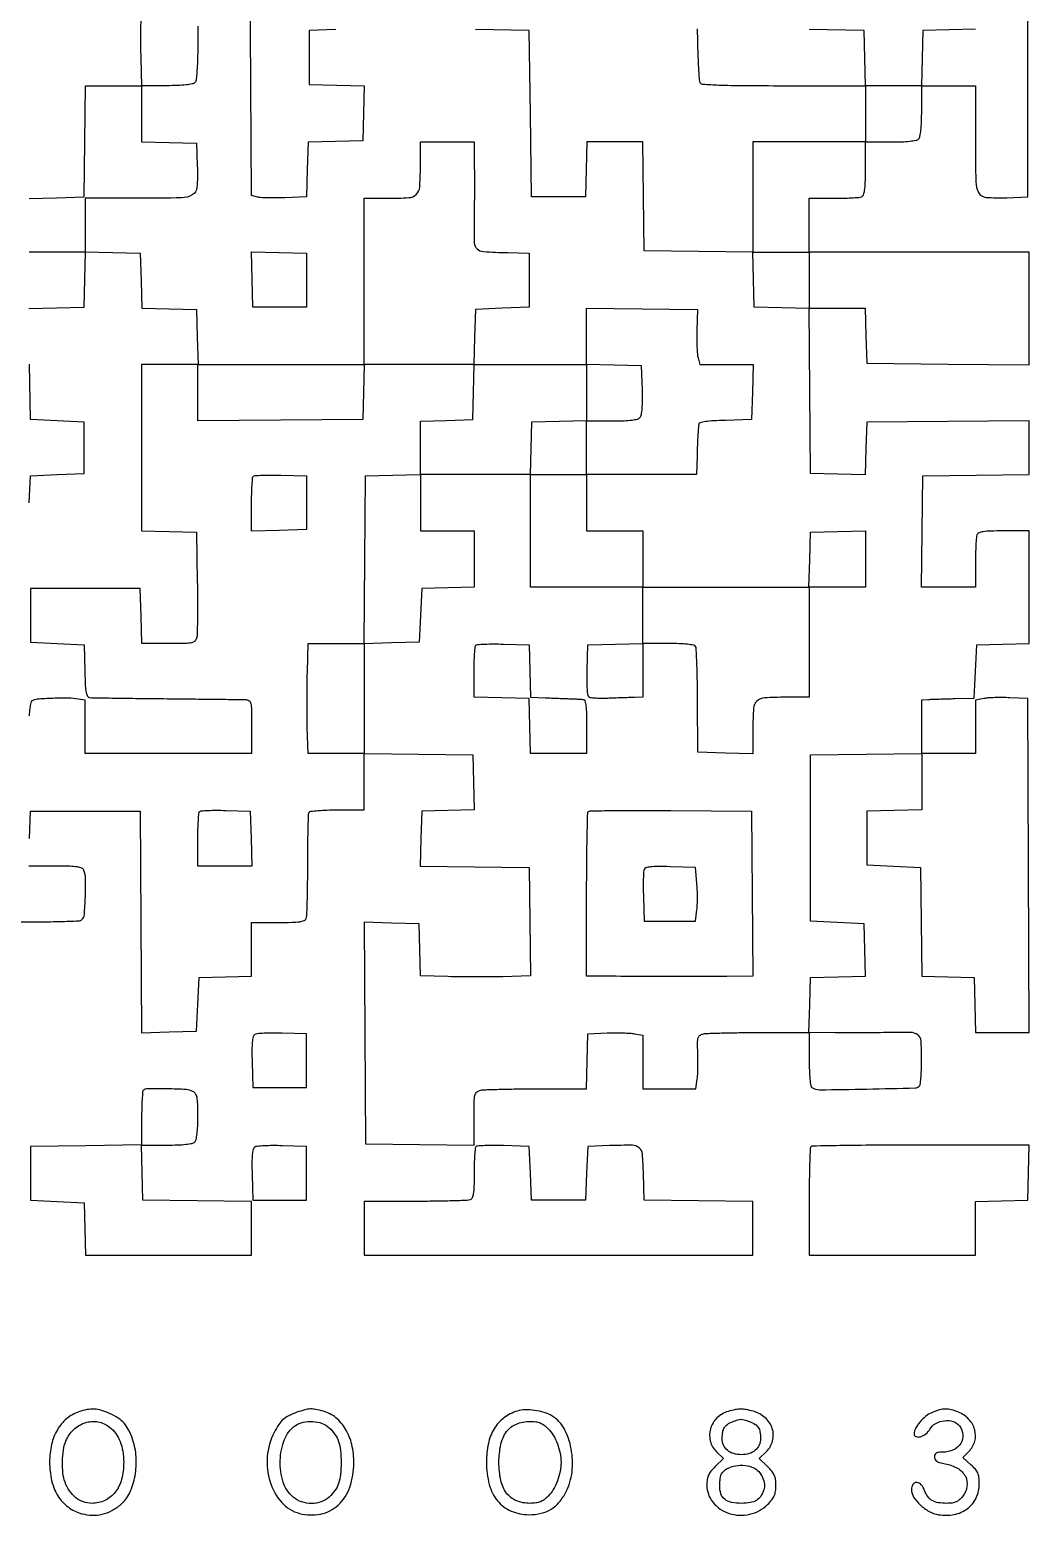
# Model space of a CAD drawing. Extents: x 179 to 1071, y 112 to 1107.
# Drawn here: x 680 to 1071, y 112 to 693 of the extents above; entities that cross this region are included whole.
import ezdxf

# ---------------------------------------------------------------- set-up
doc = ezdxf.new("R2010")
doc.units = 0

msp = doc.modelspace()

# ---------------------------------------------------------------- linework, layer by layer
for points in [[(680.216168, 376.75), (680.5, 387.5), (702, 387.5), (723.5, 387.5), (723.760648, 344.216276), (724.021296, 300.932553), (734.760648, 301.216276), (745.5, 301.5), (746, 312), (746.5, 322.5), (756.75, 322.784983), (767, 323.069966), (767, 333.534983), (767, 344), (777.393011, 344, 0.005548), (782.847127, 344.060521, 0.028856), (785.845765, 344.300585, 0.056089), (787.591489, 344.745678, 0.213844), (788.369202, 345.519741, 0.083016), (788.603245, 346.66985, 0.001854), (788.781072, 352.332118, 0.00414), (788.910111, 358.979916, 0.002782), (788.952381, 366.576708, -0.002787), (788.994503, 374.133165, -0.004325), (789.123586, 380.65189, -0.00141), (789.299584, 386.278283, -0.130606), (789.535207, 387.056967, -0.229468), (790.126712, 387.432853, -0.007408), (793.013867, 387.722984, -0.012896), (796.515436, 387.931742, -0.00844), (800.559017, 388), (811, 388), (811, 399.019888), (811, 410.039775), (832.25, 409.769888), (853.5, 409.5), (853.783473, 398.785353), (854.066946, 388.070705), (843.783473, 387.785353), (833.5, 387.5), (833.216371, 376.769986), (832.932742, 366.039971), (854.216371, 365.769986), (875.5, 365.5), (875.769699, 344.314728), (876.039399, 323.129455), (865.269699, 322.814728, -0.004763), (860.370662, 322.718255, -0.002807), (854.515779, 322.691613, -0.002807), (848.666004, 322.730679, -0.0048), (843.784016, 322.837573), (833.068033, 323.175146), (832.784016, 333.337573), (832.5, 343.5), (821.739352, 343.78394), (810.978704, 344.067879), (811.239352, 300.78394), (811.5, 257.5), (832.75, 257.230112), (854, 256.960225), (854, 267.363481, -0.003777), (854.049424, 273.905666, -0.046669), (854.31856, 276.379193, -0.144899), (854.986643, 277.633395, -0.133718), (856.25, 278.369714, -0.056178), (857.845984, 278.61027, -0.002325), (863.630687, 278.799577, -0.00401), (870.499162, 278.937273, -0.002833), (878.216168, 278.986345), (897.932337, 279), (898.216168, 289.75), (898.5, 300.5), (906, 300.80649, -0.008667), (909.109769, 300.879612, -0.00841), (912.251562, 300.846169, -0.008349), (915.012596, 300.724159, -0.030569), (916.75, 300.511177), (920, 299.909374), (920, 289.454687), (920, 279), (930.372192, 279), (940.744384, 279), (941.240606, 282.75, 0.020239), (941.413553, 284.643411, 0.007234), (941.511592, 287.354508, 0.007164), (941.533497, 290.334585, 0.008407), (941.466288, 293.158963, -0.00749), (941.364576, 297.127075, -0.066355), (941.576942, 298.861018, -0.160581), (942.184633, 299.803224, -0.104734), (943.347873, 300.395308, -0.056676), (944.885355, 300.625916, -0.002168), (950.669375, 300.807096, -0.003862), (957.526973, 300.939151, -0.00271), (965.25, 300.986345), (985, 301), (985, 290.559017, 0.008023), (985.070077, 286.191954, 0.01621), (985.291845, 282.758885, 0.013128), (985.61401, 280.156744, 0.220415), (986.080081, 279.450507, 0.14227), (989.078226, 278.61774, 0.002096), (1007.590519, 278.912188, 0.001397), (1026.524067, 279.345658, 0.249732), (1028.204826, 280.297175, 0.115819), (1028.507636, 281.165352, 0.007509), (1028.749287, 283.844063, 0.010619), (1028.923136, 287.077548, 0.007702), (1028.984687, 290.682612, 0.018661), (1028.734108, 297.708356, 0.217762), (1027.446007, 300.056167, 0.158029), (1024.60911, 301.017439, 0.00882), (1015.164684, 300.975862, -0.002775), (1010.722622, 300.902591, -0.001552), (1005.318125, 300.860221, -0.001548), (999.854827, 300.851267, -0.002519), (995.216168, 300.881396), (984.932337, 301), (985.216168, 311.75), (985.5, 322.5), (996.284606, 322.784183), (1007.069211, 323.068365), (1006.784606, 333.284183), (1006.5, 343.5), (996, 344), (985.5, 344.5), (985.5, 377), (985.5, 409.5), (1007.25, 409.769502), (1029, 410.039005), (1029, 399.053334), (1029, 388.067663), (1018.25, 387.783832), (1007.5, 387.5), (1007.5, 377), (1007.5, 366.5), (1018, 366), (1028.5, 365.5), (1028.769787, 344.284765), (1029.039573, 323.069529), (1039.269787, 322.784765), (1049.5, 322.5), (1049.783832, 311.75), (1050.067663, 301), (1060.541073, 301), (1071.014483, 301), (1070.757242, 366.25), (1070.5, 431.5), (1063.5, 431.807779, 0.009375), (1060.58164, 431.88131, 0.008811), (1057.601562, 431.84799, 0.008811), (1054.961002, 431.725313, 0.029867), (1053.25, 431.512466), (1050, 430.909374), (1050, 420.454687), (1050, 410), (1039.5, 410), (1029, 410), (1029, 420.5), (1029, 431), (1031.75, 431.157695, -0.00512), (1033.274129, 431.229446, -0.001123), (1035.895313, 431.320057, -0.001169), (1038.92695, 431.410942, -0.001123), (1042, 431.48897), (1049.5, 431.662548), (1050, 442.081274), (1050.5, 452.5), (1060.75, 452.784983), (1071, 453.069966), (1071, 475.034983), (1071, 497), (1061.106989, 497, 0.005748), (1055.836306, 496.939403, 0.031643), (1053.006334, 496.694689, 0.0653), (1051.381554, 496.227587, 0.201158), (1050.606989, 495.418213, 0.07203), (1050.367894, 494.361889, 0.005915), (1050.178303, 491.534475, 0.007831), (1050.044305, 488.140776, 0.005951), (1050, 484.418213), (1050, 475), (1039.480498, 475), (1028.960995, 475), (1029.230498, 496.75), (1029.5, 518.5), (1050.25, 518.770288), (1071, 519.040577), (1071, 529.534336), (1071, 540.028094), (1039.25, 539.764047), (1007.5, 539.5), (1007.214647, 529.216527), (1006.929295, 518.933054), (996.214647, 519.216527), (985.5, 519.5), (985.236147, 551.75), (984.972294, 584), (995.952315, 584), (1006.932337, 584), (1007.216168, 573.25), (1007.5, 562.5), (1039.25, 562.235953), (1071, 561.971906), (1071, 583.985953), (1071, 606), (1028, 606), (985, 606), (985, 616.5), (985, 627), (994.418213, 627, 0.005951), (998.140776, 627.044305, 0.007831), (1001.534475, 627.178303, 0.005915), (1004.361889, 627.367894, 0.07203), (1005.418213, 627.606989, 0.205218), (1006.23239, 628.398405, 0.063068), (1006.69735, 630.086379, 0.030363), (1006.940414, 633.039857, 0.005351), (1007, 638.606989), (1007, 649), (1016.8, 649, 0.008695), (1021.071747, 649.074295, 0.018472), (1024.369558, 649.311224, 0.019349), (1026.799696, 649.671932, 0.150969), (1027.8, 650.2, 0.150969), (1028.328068, 651.200304, 0.019349), (1028.688776, 653.630442, 0.018472), (1028.925705, 656.928253, 0.008695), (1029, 661.2), (1029, 671), (1039.5, 671), (1050, 671), (1050, 650.035184, 0.0045), (1050.149096, 633.467526, 0.119283), (1051.260176, 629.212893, 0.256381), (1054.101061, 627.367993, 0.027312), (1062.259538, 627.209712), (1070.5, 627.5), (1070.5, 671), (1070.5, 714.5)], [(800, 693), (789.5, 692.5), (789.5, 682), (789.5, 671.5), (800.283485, 671.215829), (811.06697, 670.931657), (810.783485, 660.215829), (810.5, 649.5), (799.783492, 649.216508), (789.066984, 648.933016), (788.783492, 638.216508), (788.5, 627.5), (780, 627.204946, -0.006847), (776.581473, 627.133133, -0.008028), (773.339054, 627.161488, -0.007192), (770.605171, 627.268664, -0.048058), (769.26061, 627.471335), (767.021221, 628.032778), (766.76061, 671.266389), (766.5, 714.5)], [(746, 694.234983, -0.003162), (745.93795, 684.424252, -0.010439), (745.721202, 677.961824, -0.00931), (745.392048, 673.462429, -0.175199), (744.8, 672.2, -0.150735), (743.80202, 671.672575, -0.019425), (741.382947, 671.311617, -0.018546), (738.103132, 671.074438, -0.008776), (733.862384, 671), (724.124768, 671), (723.812384, 681.75, -0.005974), (723.728381, 686.660963, -0.003446), (723.738638, 692.573438, -0.003442), (723.830717, 698.509627, -0.005757)], [(941.233459, 693.205964, 0.00375), (941.394174, 685.563458, 0.005688), (941.659352, 678.921439, 0.002374), (941.976857, 673.260458, 0.12912), (942.309017, 672.25, 0.238085), (943.456059, 671.579599, 0.005825), (949.7458, 671.266116, 0.007801), (959.08727, 671.055458, 0.001736), (975.059017, 671), (1007, 671), (1007, 660), (1007, 649), (985, 649), (963, 649), (963, 627.480112), (963, 605.960225), (941.75, 606.230112), (920.5, 606.5), (920.230112, 627.75), (919.960225, 649), (909.013944, 649), (898.067663, 649), (897.783832, 638.25), (897.5, 627.5), (887, 627.5), (876.5, 627.5), (876, 660), (875.5, 692.5), (854.5, 693)], [(680, 626.932337), (690.75, 627.216168), (701.5, 627.5), (701.769502, 649.25), (702.039005, 671), (713.019502, 671), (724, 671), (724, 660.033832), (724, 649.067663), (734.75, 648.783832), (745.5, 648.5), (745.788833, 639.756819, -0.024894), (745.645336, 631.192703, -0.253904), (743.811752, 628.292833, -0.123466), (739.591054, 627.152041, -0.004572), (722.964816, 627), (702, 627), (702, 616.533832), (702, 606.067663), (712.75, 605.783832), (723.5, 605.5), (723.783492, 594.783492), (724.066984, 584.066984), (734.783492, 583.783492), (745.5, 583.5), (745.783832, 572.75), (746.067663, 562), (778.533832, 562), (811, 562), (811, 594.5), (811, 627), (820.065741, 627, 0.014506), (828.463935, 627.243695, 0.174589), (831.393275, 628.49504, 0.189883), (832.725392, 631.280475, 0.0177), (833, 639.035184), (833, 649), (843.5, 649), (854, 649), (854.085939, 638.75, -0.00191), (854.107377, 634.052202, -0.001083), (854.099275, 628.364272, -0.001082), (854.066293, 622.632465, -0.001783), (854.01066, 617.787946, 0.011302), (854.072534, 609.596735, 0.200959), (855.142917, 607.242915, 0.1732), (857.634596, 606.176585, 0.00797), (867, 605.75078), (875.5, 605.5), (875.5, 595), (875.5, 584.5), (865, 584), (854.5, 583.5), (854.216168, 572.75), (853.932337, 562), (875.966168, 562), (898, 562), (898, 573.019502), (898, 584.039005), (919.655124, 583.769502), (941.310248, 583.5), (941.095825, 575.410357, 0.008229), (941.062761, 572.118159, 0.008932), (941.140527, 568.915567, 0.008504), (941.302666, 566.177526, 0.042463), (941.549109, 564.660357), (942.216816, 562), (952.64224, 562), (963.067663, 562), (962.783832, 551.25), (962.5, 540.5), (952.25, 540.215017, 0.00691), (947.549079, 540.019269, 0.021984), (944.420839, 539.707303, 0.026625), (942.368684, 539.298578, 0.310698), (941.858431, 538.715017, 0.00737), (941.600853, 536.179806, 0.007856), (941.424381, 533.691472, 0.005868), (941.292666, 530.655166, 0.002007), (941.171044, 526.25), (941, 519), (919.5, 519), (898, 519), (898, 508), (898, 497), (909, 497), (920, 497), (920, 486), (920, 475), (952.466168, 475), (984.932337, 475), (985.216168, 485.75), (985.5, 496.5), (996.25, 496.783832), (1007, 497.067663), (1007, 486.033832), (1007, 475), (996, 475), (985, 475), (985, 453.5), (985, 432), (975.934259, 432, 0.014523), (967.533064, 431.755934, 0.174932), (964.604835, 430.502522, 0.18964), (963.27376, 427.712596, 0.017585), (963, 419.930985), (963, 409.932337), (952.25, 410.216168), (941.5, 410.5), (941.38082, 430.63382, 0.003169), (941.285248, 438.431055, 0.004865), (941.09401, 445.181209, 0.00179), (940.852713, 450.973759, 0.127779), (940.571803, 451.88382, 0.21528), (939.847277, 452.372226, 0.01611), (937.433472, 452.704582, 0.017838), (934.175119, 452.929566, 0.008317), (929.940983, 453), (920, 453), (920, 442.5), (920, 432), (916.75, 431.928155, 0.002292), (915.057468, 431.882975, 0.000692), (912.486064, 431.798976, 0.000693), (909.602445, 431.696783, 0.000753), (906.798303, 431.589285, -0.00985), (904.152285, 431.536027, -0.01308), (901.746061, 431.597956, -0.010398), (899.759044, 431.742638, -0.115533), (899.010073, 431.993775, -0.221917), (898.538934, 432.712155, -0.017117), (898.28033, 435.06485, -0.018183), (898.154831, 438.290488, -0.007895), (898.211769, 442.582645), (898.5, 452.5), (909.25, 452.783832), (920, 453.067663), (920, 464.033832), (920, 475), (898, 475), (876, 475), (876, 497), (876, 519), (854.5, 519), (833, 519), (833, 508), (833, 497), (843.5, 497), (854, 497), (854, 486.034983), (854, 475.069966), (843.75, 474.784983), (833.5, 474.5), (833, 464), (832.5, 453.5), (821.75, 453.216168), (811, 452.932337), (811, 431.466168), (811, 410), (800.033832, 410), (789.067663, 410), (788.783832, 420.25, -0.004692), (788.697181, 424.984411, -0.002561), (788.675138, 430.79375, -0.002552), (788.713112, 436.698016, -0.004056), (788.812384, 441.75), (789.124768, 453), (800.048719, 453), (810.972671, 453), (811.236336, 485.75), (811.5, 518.5), (822.25, 518.783832), (833, 519.067663), (833, 529.498849), (833, 539.930034), (843.25, 540.215017), (853.5, 540.5), (853.783832, 551.25), (854.067663, 562), (832.567663, 562), (811.067663, 562), (810.783832, 551.25), (810.5, 540.5), (778.25, 540.236147), (746, 539.972294), (746, 550.986147), (746, 562), (735, 562), (724, 562), (724, 529.533832), (724, 497.067663), (734.75, 496.783832), (745.5, 496.5), (745.783711, 477, -0.002788), (745.85221, 469.365834, -0.003942), (745.821708, 462.567187, -0.002293), (745.724598, 456.840683, -0.054895), (745.514659, 455.25, -0.136044), (744.805371, 453.985907, -0.147883), (743.567583, 453.31707, -0.046767), (741.100526, 453.048842, -0.003708), (734.51478, 453), (724.067663, 453), (723.783832, 463.75), (723.5, 474.5), (702, 474.5), (680.5, 474.5), (680.5, 464), (680.5, 453.5), (691, 453), (701.5, 452.5), (701.784983, 442.25, 0.004763), (702.000036, 436.490501, 0.035883), (702.322312, 433.785517, 0.095904), (702.873599, 432.411423, 0.234535), (703.784983, 431.868466, 0.015478), (705.083295, 431.809232, 0.000194), (713.368089, 431.691168, 0.000571), (722.95327, 431.569242, 0.000374), (734, 431.449607, -0.000191), (745.084228, 431.333624, -0.000284), (754.789062, 431.222849, -0.000121), (763.093411, 431.121332, -0.005895), (764.75, 431.081141, -0.151336), (766.017209, 430.637954, -0.183118), (766.694497, 429.585335, -0.04914), (766.955727, 427.248406, -0.00328), (767, 420.5), (767, 410), (734.5, 410), (702, 410), (702, 420.420545), (702, 430.841089), (699.25, 431.308357, 0.040034), (695.361315, 431.652559, 0.011275), (689.268116, 431.56548, 0.007125), (683.133463, 431.251794, 0.122669), (681.23354, 430.644336, 0.200749), (680.668297, 429.854234, 0.025945), (680.303185, 427.763405, 0.021994), (680.070119, 424.743529, 0.008261)], [(667.940451, 344.285615, 0.002134), (682.193655, 344.24927, 0.006229), (692.029372, 344.388709, 0.003495), (699.326198, 344.634139, 0.164488), (700.690451, 345.15806, 0.203943), (701.615646, 346.953984, 0.009219), (702.004695, 354.033426, 0.013795), (702.066202, 360.965562, 0.087142), (701.393011, 364.418213, 0.205485), (700.600474, 365.232706, 0.062919), (698.908208, 365.697521, 0.03028), (695.946379, 365.940479, 0.005326), (690.359179, 366), (679.932337, 366)]]:
    msp.add_lwpolyline(points, format="xyb")
for points in [[(1050, 693.069966), (1039.75, 692.784983), (1029.5, 692.5), (1029.216168, 681.75), (1028.932337, 671), (1018, 671), (1007.067663, 671), (1006.783832, 681.75), (1006.5, 692.5), (985, 693)], [(679.961185, 583.931943), (690.730592, 584.215971), (701.5, 584.5), (701.783832, 595.25), (702.067663, 606), (691.033832, 606), (680, 606)], [(680, 508), (680.5, 518.5), (691, 519), (701.5, 519.5), (701.5, 529.5), (701.5, 539.5), (691, 540), (680.5, 540.5), (680.230592, 562.215971)]]:
    msp.add_lwpolyline(points)
for points in [[(788.5, 595), (788.5, 584.5), (778, 584.5), (767.5, 584.5), (767.215822, 595.284178), (766.931643, 606.068357), (777.715822, 605.784178), (788.5, 605.5)], [(985, 594.966168), (985, 583.932337), (974.25, 584.216168), (963.5, 584.5), (963.216168, 595.25), (962.932337, 606), (973.966168, 606), (985, 606)]]:
    msp.add_lwpolyline(points, close=True)
for points in [[(898, 551.067663), (898, 540.067663), (887.25, 539.783832), (876.5, 539.5), (876.215017, 529.25), (875.930034, 519), (886.965017, 519), (898, 519), (898, 529.5), (898, 540), (907.877555, 540, 0.007345), (912.653266, 540.070162, 0.024181), (915.794146, 540.314808, 0.035127), (917.875583, 540.728754, 0.154085), (918.916414, 541.399285, 0.132968), (919.412685, 542.486141, 0.020746), (919.703614, 544.849829, 0.018924), (919.84141, 548.042317, 0.009044), (919.788859, 552.149285), (919.5, 561.5), (908.75, 561.783832), (898, 562.067663)], [(788.5, 508), (788.5, 497.5), (777.75, 497.216168), (767, 496.932337), (767, 507.299502, -0.006296), (767.050667, 511.323038, -0.009484), (767.205463, 514.826775, -0.004871), (767.419756, 517.762646, -0.177529), (767.699448, 518.366114, -0.183378), (768.300668, 518.636532, -0.005301), (771.145783, 518.777033, -0.010046), (774.547259, 518.840477, -0.006672), (778.449448, 518.782781), (788.5, 518.5)], [(875.784983, 442.25), (876.069966, 432), (881.784983, 431.788296, 0.000157), (884.265665, 431.697185, 0.000118), (886.996214, 431.598404, 0.000119), (889.565762, 431.50667, 0.000274), (891.5, 431.439142, -0.002436), (893.123069, 431.375452, -0.002692), (894.692188, 431.297757, -0.002499), (896.031088, 431.217518, -0.013811), (896.75, 431.150846, -0.310449), (897.355901, 430.617146, -0.032465), (897.716647, 428.654025, -0.023089), (897.938555, 425.518577, -0.006121), (898, 420.5), (898, 410), (887.033832, 410), (876.067663, 410), (875.783832, 420.75), (875.5, 431.5), (864.75, 431.783832), (854, 432.067663), (854, 441.867165, -0.006659), (854.050688, 445.673063, -0.009972), (854.205463, 448.993526, -0.005354), (854.420134, 451.767649, -0.176154), (854.699448, 452.366114, -0.183378), (855.300668, 452.636532, -0.005301), (858.145783, 452.777033, -0.010046), (861.547259, 452.840477, -0.006672), (865.449448, 452.782781), (875.5, 452.5)], [(766.783832, 376.75), (767.067663, 366), (756.533832, 366), (746, 366), (746, 376.333333, -0.006326), (746.050742, 380.343969, -0.009524), (746.20576, 383.83701, -0.00491), (746.420396, 386.763196, -0.177417), (746.700461, 387.367127, -0.182377), (747.297812, 387.637197, -0.005798), (750.000338, 387.778463, -0.010544), (753.240283, 387.841782, -0.007041), (756.950461, 387.783794), (766.5, 387.5)], [(962.763853, 355.25), (963.027706, 323), (952.763853, 322.926805, -0.00126), (944.527276, 322.888824, -0.000694), (934.455126, 322.881746, -0.00058), (922.339842, 322.904102, -0.000334), (907.75, 322.957682), (898, 323), (898, 354.833333, -0.002001), (898.049029, 367.086392, -0.003231), (898.199888, 377.515513, -0.000593), (898.402981, 386.698691, -0.192864), (898.680468, 387.347135, -0.194926), (899.328722, 387.621499, -0.000608), (908.434599, 387.750224, -0.003285), (918.778546, 387.815907, -0.002034), (930.930468, 387.763802), (962.5, 387.5)], [(920.44275, 364.711405, 0.081149), (920.248444, 363.774362, 0.00524), (920.158923, 360.981301, 0.007536), (920.137209, 357.634347, 0.00554), (920.210159, 353.924983), (920.5, 344.5), (930.5, 344.5), (940.5, 344.5), (941.08534, 348.886315, 0.022863), (941.269448, 350.99849, 0.010307), (941.326793, 353.780045, 0.01018), (941.266834, 356.724741, 0.013684), (941.08534, 359.386315), (940.5, 365.5), (930.732592, 365.786422, 0.006215), (925.820487, 365.869374, 0.027145), (922.9185, 365.724677, 0.046335), (921.158442, 365.373938, 0.232847)], [(768.211769, 300.1713, 0.194409), (767.60482, 299.304382, 0.033527), (767.279413, 297.284794, 0.023597), (767.138468, 294.191727, 0.006852), (767.211769, 289.417355), (767.5, 279.5), (778, 279.5), (788.5, 279.5), (788.5, 290), (788.5, 300.5), (779, 300.753945, 0.008497), (775.267186, 300.790269, 0.011674), (771.912207, 300.687545, 0.00849), (769.137493, 300.490389, 0.12262)], [(724.666667, 278.333333, 0.178521), (724.399815, 277.754654, 0.00453), (724.195833, 274.832812, 0.009127), (724.048277, 271.353637, 0.006033), (724, 267.352836), (724, 257.039005), (702.25, 256.769502), (680.5, 256.5), (680.5, 246), (680.5, 235.5), (691, 235), (701.5, 234.5), (701.784983, 224.25), (702.069966, 214), (734.534983, 214), (767, 214), (767, 224.480112), (767, 234.960225), (745.75, 235.230112), (724.5, 235.5), (724.216168, 246.25), (723.932337, 257), (733.766168, 257, 0.008652), (738.054729, 257.074219, 0.018432), (741.362299, 257.311014, 0.019308), (743.798441, 257.671586, 0.151095), (744.8, 258.2, 0.146858), (745.316486, 259.159592, 0.020575), (745.681544, 261.407548, 0.019737), (745.923115, 264.406512, 0.010228), (746, 268.164816, 0.006345), (745.936915, 273.135685, 0.042397), (745.665302, 275.592122, 0.094676), (745.088037, 277.022194, 0.127421), (744.065741, 277.964816, 0.109979), (741.403535, 278.708258, 0.008563), (733.974182, 278.976716, 0.006027), (726.335835, 279.029731, 0.197584)], [(768.211769, 256.1713, 0.194409), (767.60482, 255.304382, 0.033527), (767.279413, 253.284794, 0.023597), (767.138468, 250.191727, 0.006852), (767.211769, 245.417355), (767.5, 235.5), (778, 235.5), (788.5, 235.5), (788.5, 246), (788.5, 256.5), (779, 256.753945, 0.008497), (775.267186, 256.790269, 0.011674), (771.912207, 256.687545, 0.00849), (769.137493, 256.490389, 0.12262)], [(854.699448, 256.366114, 0.175965), (854.420185, 255.768331, 0.005421), (854.205463, 253.015016, 0.010039), (854.050691, 249.718173, 0.006709), (854, 245.940322, -0.005893), (853.939041, 240.768394, -0.032092), (853.693741, 237.979628, -0.066055), (853.225925, 236.375813, -0.199759), (852.418213, 235.606989, -0.082815), (851.224124, 235.363499, -0.001919), (845.4501, 235.178303, -0.004216), (838.665423, 235.044003, -0.00284), (830.918213, 235), (811, 235), (811, 224.5), (811, 214), (887, 214), (963, 214), (963, 224.480112), (963, 234.960225), (941.75, 235.230112), (920.5, 235.5), (920.215131, 245.7397, 0.013827), (919.781878, 253.54295, 0.200378), (918.533568, 255.948742, 0.174565), (915.86687, 256.925177, 0.010012), (907, 256.795054), (898.5, 256.5), (898, 246), (897.5, 235.5), (887, 235.5), (876.5, 235.5), (876, 246), (875.5, 256.5), (865.449448, 256.782781, 0.006672), (861.547259, 256.840477, 0.010046), (858.145783, 256.777033, 0.005301), (855.300668, 256.636532, 0.183378)], [(985.666667, 256.333333, 0.189545), (985.396201, 255.712325, 0.001277), (985.195833, 249.742708, 0.004756), (985.048097, 242.867578, 0.002993), (985, 234.833333), (985, 214), (1017.5, 214), (1050, 214), (1050, 224.465017), (1050, 234.930034), (1060.25, 235.215017), (1070.5, 235.5), (1070.783832, 246.25), (1071.067663, 257), (1028.700498, 257, 0.001473), (1012.409224, 256.951999, 0.002399), (998.582855, 256.804167, 0.000328), (986.309559, 256.605978, 0.194549)], [(699.5, 152.793772, 0.090748), (694.696776, 150.061591, 0.085786), (691.061416, 145.758347, 0.076825), (688.800985, 140.048677, 0.055085), (688.021962, 133.217881, 0.055984), (688.821675, 125.866356, 0.084377), (691.257731, 119.915711, 0.094879), (695.258761, 115.587282, 0.090874), (700.634394, 112.962372, 0.060886), (704.627463, 112.353281, 0.065211), (708.55423, 112.749217, 0.063622), (712.327, 114.159836, 0.05371), (715.865611, 116.540373, 0.110456), (719.344795, 121.104968, 0.063261), (721.433429, 127.741655, 0.059772), (721.872827, 135.162519, 0.069845), (720.47367, 142.074627, 0.033192), (718.91974, 145.693931, 0.064399), (717.144392, 148.286028, 0.066111), (714.80136, 150.29839, 0.036795), (711.5, 152.119269, 0.035503), (708.320341, 153.314303, 0.05816), (705.489017, 153.80714, 0.059377), (702.662127, 153.630328, 0.038794)], [(784.740524, 152.570688, 0.028609), (781.528672, 151.2129, 0.066501), (779.360803, 149.761496, 0.066134), (777.642897, 147.786715, 0.028039), (775.871697, 144.748505, 0.097204), (773.1509, 135.212943, 0.097162), (774.23538, 125.354822, 0.107192), (778.770059, 117.376724, 0.145346), (785.78926, 113.056746, 0.116714), (793.969309, 112.805894, 0.137845), (800.830208, 116.340187, 0.122881), (805.377412, 123.332215, 0.082331), (806.978038, 132.782119, 0.057337), (806.180141, 139.937374, 0.076938), (803.768307, 145.990315, 0.087556), (799.952516, 150.453, 0.104818), (795.056846, 153.000752, 0.019681), (792.038008, 153.712728, 0.058547), (789.922069, 153.872352, 0.057192), (787.799657, 153.538712, 0.018145)], [(870.913572, 153.088032, 0.083656), (865.623478, 150.356791, 0.096673), (861.826191, 146.152091, 0.085106), (859.571356, 140.372555, 0.050587), (858.823529, 133, 0.063536), (859.92358, 124.37806, 0.108163), (863.195567, 117.925394, 0.123433), (868.500616, 113.972316, 0.099014), (875.505462, 112.571429, 0.056533), (880.214517, 113.105567, 0.081381), (884.089592, 114.690713, 0.080995), (887.269033, 117.436469, 0.055444), (889.912266, 121.418154, 0.092132), (892.286825, 129.331321, 0.072457), (891.956148, 138.293724, 0.076983), (889.188282, 146.239408, 0.139223), (884.451286, 151.168444, 0.058464), (881.385158, 152.507645, 0.038556), (877.624865, 153.340354, 0.03904), (873.887441, 153.575431, 0.073745)], [(953.312913, 152.897522, 0.12302), (948.962593, 150.369337, 0.129948), (946.42044, 146.138899, 0.134801), (946.349903, 141.32772, 0.136794), (948.75, 137.186226), (951.5, 134.5), (948.25, 131.35, 0.028252), (946.606264, 129.566113, 0.065754), (945.647686, 128.025967, 0.070272), (945.157954, 126.354948, 0.03621), (945, 124.176725, 0.172232), (947.40853, 117.392026, 0.145526), (953.728089, 113.072853, 0.134319), (961.799747, 112.721695, 0.141178), (968.75, 116.555397, 0.027803), (970.408874, 118.406684, 0.065952), (971.363417, 119.987135, 0.069425), (971.845966, 121.710641, 0.033603), (972, 124, 0.033087), (971.848024, 126.294087, 0.071127), (971.369048, 127.996154, 0.06808), (970.416758, 129.541464, 0.028206), (968.75, 131.35), (965.5, 134.5), (968.25, 137.186226, 0.136109), (970.706162, 141.411339, 0.14235), (970.577368, 146.219362, 0.133908), (967.847298, 150.424645, 0.114964), (963.204514, 152.959978, 0.018175), (960.323803, 153.648347, 0.051176), (958.264636, 153.846531, 0.050966), (956.203392, 153.622719, 0.01791)], [(1032.949411, 152.421053, 0.072546), (1030.540238, 150.980906, 0.04794), (1028.242291, 148.710237, 0.049072), (1026.538182, 146.205912, 0.12551), (1026, 144.095708, 0.323368), (1026.748778, 143.058992, 0.155882), (1028.474898, 143.040862, 0.093037), (1030.633392, 144.17645, 0.096198), (1032.20349, 146.006323, -0.137242), (1034.458771, 148.240423, -0.100784), (1037.830931, 149.30951, -0.103461), (1041.277197, 148.963491, -0.152903), (1043.75, 147.236258, -0.144517), (1045.079108, 143.815422, -0.163272), (1044.243884, 140.404648, -0.144759), (1041.386586, 137.90145, -0.108401), (1037.277494, 137, 0.02599), (1035.626473, 136.914122, 0.106447), (1034.67852, 136.604149, 0.168392), (1034.176905, 136.019392, 0.094117), (1034, 135.087898, 0.121939), (1034.236084, 134.13425, 0.13183), (1034.885867, 133.433264, 0.077625), (1036.102081, 132.910145, 0.020976), (1038.160462, 132.47289, -0.088246), (1043.029947, 130.731699, -0.142519), (1046.066749, 127.58876, -0.164138), (1046.701357, 123.649318, -0.125874), (1044.92742, 119.634859, -0.045073), (1043.702295, 118.337065, -0.078741), (1042.457787, 117.544719, -0.071364), (1040.943867, 117.130118, -0.031215), (1038.861678, 117, -0.038226), (1035.437902, 117.262138, -0.091943), (1033.046704, 118.097784, -0.109592), (1031.368484, 119.623647, -0.069907), (1030.157203, 121.978891, 0.095571), (1028.849598, 124.231265, 0.195632), (1027.057461, 125.136785, 0.276337), (1025.594922, 124.416278, 0.144451), (1025, 122.4, 0.142115), (1025.846719, 119.481182, 0.064123), (1028.415554, 116.38609, 0.061009), (1031.906594, 113.850826, 0.084921), (1035.544908, 112.576887, 0.089558), (1041.709455, 112.64637, 0.115022), (1046.874148, 114.946262, 0.122128), (1050.280877, 119.161134, 0.109613), (1051.5, 124.655359, 0.027159), (1051.363377, 127.168734, 0.076008), (1050.910516, 128.868787, 0.077941), (1049.977813, 130.331559, 0.029605), (1048.266561, 132.053135), (1045.033122, 134.942213), (1047.516561, 137.425652, 0.13127), (1049.747717, 141.283429, 0.13278), (1049.744556, 145.721958, 0.123492), (1047.463392, 149.795668, 0.105087), (1043.401426, 152.605633, 0.031938), (1040.571684, 153.58098, 0.071554), (1038.321163, 153.864242, 0.067828), (1036.007998, 153.50729, 0.026354)], [(711.486321, 146.8321, -0.070161), (713.868384, 144.346776, -0.061272), (715.601633, 141.186884, -0.055105), (716.650321, 137.386057, -0.039799), (717, 133, -0.063709), (716.154445, 126.390837, -0.102022), (713.649315, 121.306873, -0.118914), (709.667976, 118.133755, -0.109482), (704.552233, 117, -0.085119), (701.262705, 117.564092, -0.082854), (698.314737, 119.193722, -0.076426), (695.872394, 121.826348, -0.058597), (694.063618, 125.3151, -0.064284), (693.242063, 128.779293, -0.031035), (693.048415, 133.34233, -0.031036), (693.42181, 137.903063, -0.063093), (694.37882, 141.364218, -0.103277), (697.441958, 145.826228, -0.113993), (701.937505, 148.498816, -0.120441), (706.950575, 148.848439, -0.124746)], [(797.364163, 146.538309, -0.053961), (799.596946, 143.969708, -0.069573), (801.00804, 141.183716, -0.05758), (801.764238, 137.718807, -0.024966), (802, 133, -0.024966), (801.764238, 128.281193, -0.05758), (801.00804, 124.816284, -0.069573), (799.596946, 122.030292, -0.053961), (797.364163, 119.461691, -0.101398), (794.248033, 117.571252, -0.085637), (790.442703, 116.908868, -0.083951), (786.567297, 117.55827, -0.091748), (783.252758, 119.440772, -0.142711), (779.351743, 125.295084, -0.083975), (778.19672, 133.690619, -0.084585), (779.865304, 141.938612, -0.148939), (784.114292, 147.3675, -0.098439), (787.166784, 148.711541, -0.070371), (790.897287, 149.003148, -0.070634), (794.547344, 148.249807, -0.101052)], [(882.982649, 146.171197, -0.064408), (884.943053, 143.628272, -0.041248), (886.552724, 140.258838, -0.040305), (887.628378, 136.555223, -0.050566), (887.988846, 133, -0.050566), (887.628378, 129.444777, -0.040305), (886.552724, 125.741162, -0.041248), (884.943053, 122.371728, -0.064408), (882.982649, 119.828803, -0.035588), (881.357142, 118.419573, -0.067087), (879.843838, 117.57482, -0.064058), (878.113726, 117.13818, -0.029827), (875.799429, 117, -0.097879), (870.527069, 118.042095, -0.134118), (866.715366, 120.981606, -0.110004), (864.444357, 125.958283, -0.052292), (863.705882, 133, -0.052292), (864.444357, 140.041717, -0.110004), (866.715366, 145.018394, -0.134118), (870.527069, 147.957905, -0.097879), (875.799429, 149, -0.029827), (878.113726, 148.86182, -0.064058), (879.843838, 148.42518, -0.067087), (881.357142, 147.580427, -0.035588)], [(961.664548, 148.937439, -0.045089), (963.85263, 147.871182, -0.112924), (965.122285, 146.643852, -0.106299), (965.775568, 144.937554, -0.03728), (965.984687, 142.306704, -0.104125), (965.45836, 139.745863, -0.11561), (963.951971, 137.724343, -0.104078), (961.55915, 136.439482, -0.071464), (958.5, 136, -0.071464), (955.44085, 136.439482, -0.104078), (953.048029, 137.724343, -0.11561), (951.54164, 139.745863, -0.104125), (951.015313, 142.306704, -0.036655), (951.217319, 144.888892, -0.099397), (951.843211, 146.60624, -0.110161), (953.037933, 147.84557, -0.051188), (955.02823, 148.8868, -0.014111), (957.147299, 149.663902, -0.079074), (958.33507, 149.862232, -0.078891), (959.526936, 149.682311, -0.01401)], [(963.403172, 130.862164, -0.112261), (965.264628, 129.443806, -0.068067), (966.742616, 127.087278, -0.068784), (967.51946, 124.454204, -0.123096), (967.305803, 122.221824, -0.063265), (966.052146, 119.733766, -0.108841), (964.378847, 118.14061, -0.095596), (962.029137, 117.27376, -0.040726), (958.673753, 117, -0.046706), (954.625871, 117.378948, -0.122233), (951.990152, 118.587577, -0.146996), (950.511861, 120.722229, -0.07968), (950.015313, 123.904988, -0.018417), (950.075168, 125.360897, -0.020245), (950.241942, 126.76282, -0.020134), (950.479786, 127.941275, -0.089135), (950.765313, 128.585463, -0.122177), (952.964712, 130.564202, -0.07797), (956.231257, 131.697188, -0.072598), (959.934689, 131.820546, -0.079135)]]:
    msp.add_lwpolyline(points, format="xyb", close=True)

doc.saveas('drawing.dxf')
